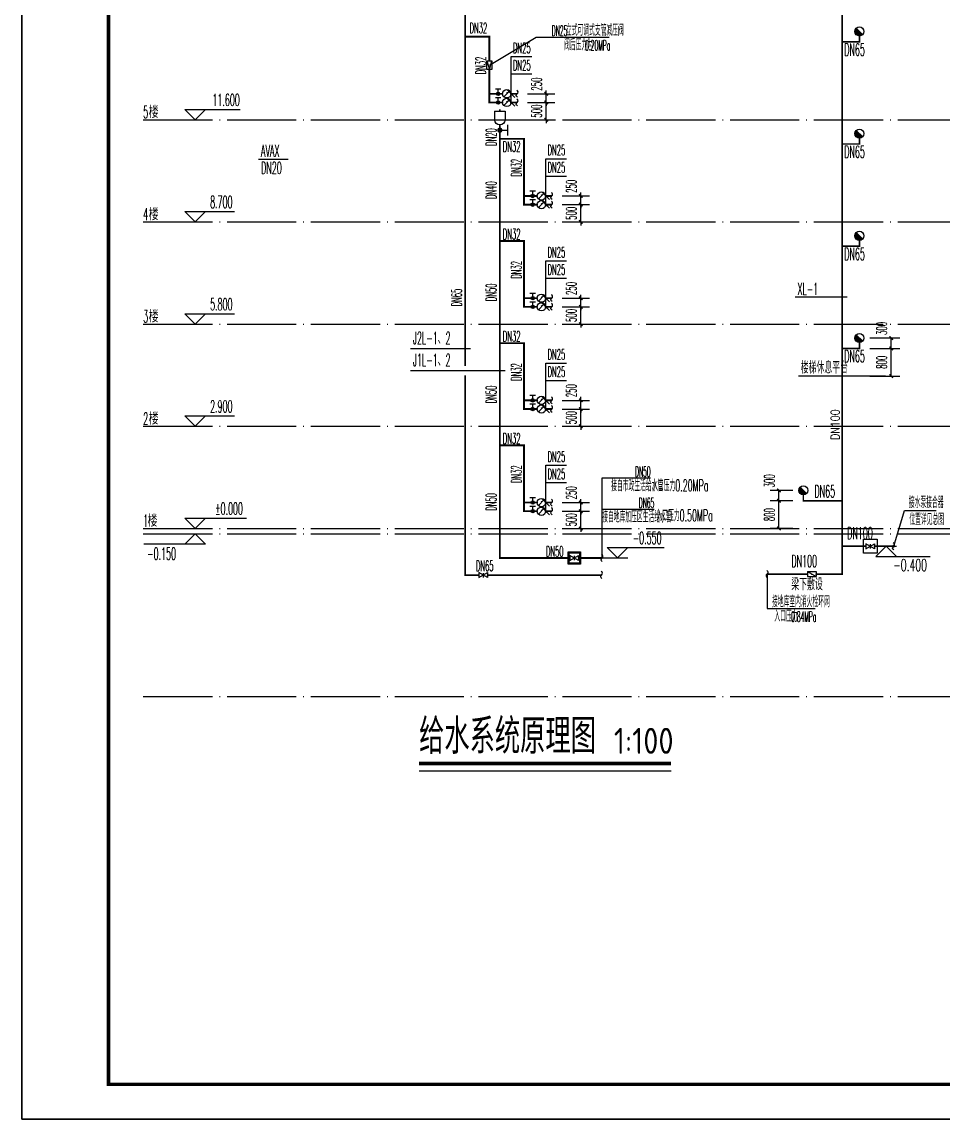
# Model space of a CAD drawing. Extents: x 27938 to 1507990, y 110129 to 923079.
# Drawn here: x 1189458 to 1216048, y 644286 to 675961 of the extents above; entities that cross this region are included whole.
import ezdxf

# ---------------------------------------------------------------- set-up
doc = ezdxf.new("R2010")
doc.units = 0
doc.header["$LTSCALE"] = 1000
doc.header["$MEASUREMENT"] = 0
doc.linetypes.add('DOTE', pattern=[2.42, 2, -0.2, 0.02, -0.2])
for name, color, linetype in [('$AUDIT_BAD_LAYER2', 7, 'Continuous'), ('-JS', 4, 'Continuous'), ('DIM_SYMB', 3, 'Continuous'), ('DIM_不分区消火栓', 1, 'Continuous'), ('DIM_不分区给水', 3, 'Continuous'), ('DIM_消防', 3, 'Continuous'), ('DIM_给水', 3, 'Continuous'), ('EQUIP_不分区消火栓', 7, 'Continuous'), ('EQUIP_消火栓', 7, 'Continuous'), ('EQUIP_消防', 7, 'Continuous'), ('EQUIP_给水', 7, 'Continuous'), ('PIPE-不分区消火栓', 1, 'TG_X'), ('PIPE-给水', 3, 'J1'), ('PIPE-给水中', 72, 'J2'), ('TEXT_不分区消火栓', 7, 'Continuous'), ('TEXT_给水', 7, 'Continuous'), ('TWT', 7, 'Continuous'), ('TWT_DIM', 3, 'Continuous'), ('TWT_ELEV', 3, 'Continuous'), ('TWT_LEAD', 3, 'Continuous'), ('TWT_TEXT', 7, 'Continuous'), ('TWT_TITLE', 7, 'Continuous'), ('VALVE_不分区消火栓', 7, 'Continuous'), ('VALVE_给水', 7, 'Continuous'), ('图框', 140, 'Continuous')]:
    doc.layers.add(name, color=color, linetype=linetype)
doc.styles.add('_TCH_DIM_T3', font='SIMPLEX.shx', dxfattribs={"width": 0.494118, "bigfont": 'GBCBIG.shx'})
doc.styles.add('_TWT_DIM_ELE', font='SIMPLEX.shx', dxfattribs={"width": 0.7, "oblique": 9, "height": 3, "bigfont": 'aadri.shx'})
doc.styles.add('_TWT_PIPEDN', font='SIMPLEX', dxfattribs={"width": 0.8, "height": 3.5, "bigfont": 'HZTXT'})
doc.styles.add('_TWT_SERIAL', font='SIMPLEX', dxfattribs={"width": 0.8, "height": 3.5, "bigfont": 'HZTXT'})
doc.styles.get("Standard").update_dxf_attribs({"font": 'gbenor.shx', "bigfont": 'gbcbig.shx'})
doc.styles.add('TG_LINETYPE', font='SIMPLEX', dxfattribs={"width": 0.8, "height": 3, "bigfont": 'HZTXT'})
doc.linetypes.add('J1', pattern='A,3,-0.2,["J1",Standard,S=0.25,R=0,X=-0.1,Y=-0.115],-0.35', length=3.55)
doc.linetypes.add('J2', pattern='A,3,-0.2,["J2",Standard,S=0.25,R=0,X=-0.1,Y=-0.115],-0.35', length=3.55)
doc.linetypes.add('TG_X', pattern='A,2,-0.229,["X",TG_LINETYPE,S=0.1,R=0,X=-0.229,Y=-0.15],0', length=2.229)
doc.dimstyles.new('_TWT_ARCH&&100', dxfattribs={"dimtxt": 297.5, "dimasz": 100, "dimexe": 250, "dimexo": 300, "dimgap": 126.25, "dimtad": 1, "dimdec": 0, "dimzin": 0, "dimdsep": 46, "dimtxsty": '_TCH_DIM_T3', "dimblk": 'ARCHTICK', "dimcen": 0.09, "dimclrt": 7, "dimazin": 2, "dimtfac": 1, "dimtdec": 0, "dimtix": 1, "dimtmove": 2, "dimatfit": 3, "dimfxl": 1, "dimtolj": 1, "dimtzin": 0, "dimarcsym": 0})

# ---------------------------------------------------------------- blocks, each defined once
blk = doc.blocks.new('jzf1')
at = {"layer": '$AUDIT_BAD_LAYER2'}
for p, q in [((-1.51, 2.26), (1.49, 2.26)), ((-0.01, 0.76), (-0.01, 2.26))]:
    blk.add_line(p, q, dxfattribs=at)
at = {"layer": '$AUDIT_BAD_LAYER2', "const_width": 0.75}
blk.add_lwpolyline([(-0.38, 0, 1), (0.38, 0, 1)], format="xyb", close=True, dxfattribs=at)
blk = doc.blocks.new('zdpqf')
at = {"layer": '$AUDIT_BAD_LAYER2'}
for p, q in [((-1.5, 6.11), (-1.5, 3.61)), ((1.5, 6.11), (-1.5, 6.11)), ((1.5, 6.11), (1.5, 3.61))]:
    blk.add_line(p, q, dxfattribs=at)
at = {"layer": '$AUDIT_BAD_LAYER2', "const_width": 0.4}
for points in [[(0, 6.11), (0, 6.61)], [(0, -0.89), (0, 2.11)]]:
    blk.add_lwpolyline(points, dxfattribs=at)
at = {"layer": '$AUDIT_BAD_LAYER2'}
blk.add_arc((0, 3.61), 1.5, 180, 0, dxfattribs=at)
at = {"layer": '$AUDIT_BAD_LAYER2', "extrusion": (0, 0, -1), "zscale": -1, "rotation": 270}
blk.add_blockref('jzf1', (0, 0.61), dxfattribs=at)
blk = doc.blocks.new('$VALVE$00000497')
for p, q in [((78, 138), (-78, 138)), ((0, 50), (0, 138))]:
    blk.add_line(p, q)
at = {"const_width": 49.6}
blk.add_lwpolyline([(25, 0, 1), (-25, 0, 1)], format="xyb", close=True, dxfattribs=at)
blk.add_circle((0, 0), 50)
blk = doc.blocks.new('$VALVE$00000742')
blk.add_line((-93, -93), (93, 93))
blk.add_lwpolyline([(93, 93, 0, 50, 0), (-13, 22, 50, 50, 0)], format="xyseb")
blk.add_circle((0, 0), 150)
for p in [(-150, 0), (150, 0)]:
    blk.add_point(p)
blk = doc.blocks.new('$VALVE$00000296')
for points in [[(-125, 72), (-125, -72), (125, 72), (125, -72), (-125, 72)], [(0, 60), (0, -64)]]:
    blk.add_lwpolyline(points)
for p in [(-125, 0), (125, 0)]:
    blk.add_point(p)
blk = doc.blocks.new('$TwtSys$00000132')
at = {"elevation": 0}
blk.add_lwpolyline([(7, -101, -0.575183), (0, 0, 0.604745), (-11, 101, 16.924828)], format="xyb", dxfattribs=at)
blk = doc.blocks.new('$VALVE$00000301')
for points in [[(-125, 72), (125, 0), (-125, -72)], [(-125, 72), (-125, -72), (125, -72), (125, 72), (-125, 72)]]:
    blk.add_lwpolyline(points)
for p in [(-125, 0), (125, 0)]:
    blk.add_point(p)
blk = doc.blocks.new('$TwtSys$00000386')
blk.add_line((-93, 93, 0), (93, -93, 0))
blk.add_circle((0, 0, 0), 131)
at = {"color": 0}
for points in [[(34, -127, 0), (-127, 34, 0), (93, -93, 0), (-93, 93, 0)], [(-34, -127, 0), (-127, -34, 0), (34, -127, 0), (-127, 34, 0)], [(-93, -93, 0), (-93, -93, 0), (-34, -127, 0), (-127, -34, 0)]]:
    blk.add_solid(points, dxfattribs=at)
at = {"flags": 9}
blk.add_attdef('A', (0, 0, 0), '', height=0.00524, dxfattribs=at)
blk = doc.blocks.new('_ArchTick')
at = {"color": 0, "linetype": 'ByBlock', "const_width": 0.4}
blk.add_lwpolyline([(-0.5, -0.5), (0.5, 0.5)], dxfattribs=at)
blk = doc.blocks.new('*D398')
at = {"layer": 'Defpoints', "color": 0}
for p in [(1211311, 662436), (1212013, 662436), (1212013, 662136)]:
    blk.add_point(p, dxfattribs=at)
at = {"layer": 'TWT_DIM', "color": 0, "lineweight": -2}
for p, q in [((1211713, 662436), (1211061, 662436)), ((1211311, 662136), (1211311, 662436)), ((1211713, 662136), (1211061, 662136))]:
    blk.add_line(p, q, dxfattribs=at)
at = {"layer": 'TWT_DIM', "color": 0, "lineweight": -2, "xscale": 100, "yscale": 100, "zscale": 100}
for p, rotation in [((1211311, 662436), 90), ((1211311, 662136), 270)]:
    blk.add_blockref('_ArchTick', p, dxfattribs=dict(at, rotation=rotation))
at = {"layer": 'TWT_DIM', "color": 7, "insert": (1211036, 662711), "char_height": 297.5, "attachment_point": 5, "rotation": 90, "style": '_TCH_DIM_T3'}
blk.add_mtext('\\A1;300', dxfattribs=at)
blk = doc.blocks.new('*D399')
at = {"layer": 'Defpoints', "color": 0}
for p in [(1211311, 662136), (1212013, 662136), (1212013, 661336)]:
    blk.add_point(p, dxfattribs=at)
at = {"layer": 'TWT_DIM', "color": 0, "lineweight": -2}
for p, q in [((1211713, 662136), (1211061, 662136)), ((1211311, 661336), (1211311, 662136)), ((1211713, 661336), (1211061, 661336))]:
    blk.add_line(p, q, dxfattribs=at)
at = {"layer": 'TWT_DIM', "color": 0, "lineweight": -2, "xscale": 100, "yscale": 100, "zscale": 100}
for p, rotation in [((1211311, 662136), 90), ((1211311, 661336), 270)]:
    blk.add_blockref('_ArchTick', p, dxfattribs=dict(at, rotation=rotation))
at = {"layer": 'TWT_DIM', "color": 7, "insert": (1211036, 661736), "char_height": 297.5, "attachment_point": 5, "rotation": 90, "style": '_TCH_DIM_T3'}
blk.add_mtext('\\A1;800', dxfattribs=at)
blk = doc.blocks.new('*D418')
at = {"layer": 'Defpoints', "color": 0}
for p in [(1213635, 666836), (1214552, 666836), (1213635, 666536)]:
    blk.add_point(p, dxfattribs=at)
at = {"layer": 'TWT_DIM', "color": 0, "lineweight": -2}
for p, q in [((1213935, 666836), (1214802, 666836)), ((1214552, 666536), (1214552, 666836)), ((1213935, 666536), (1214802, 666536))]:
    blk.add_line(p, q, dxfattribs=at)
at = {"layer": 'TWT_DIM', "color": 0, "lineweight": -2, "xscale": 100, "yscale": 100, "zscale": 100}
for p, rotation in [((1214552, 666836), 90), ((1214552, 666536), 270)]:
    blk.add_blockref('_ArchTick', p, dxfattribs=dict(at, rotation=rotation))
at = {"layer": 'TWT_DIM', "color": 7, "insert": (1214277, 667111), "char_height": 297.5, "attachment_point": 5, "rotation": 90, "style": '_TCH_DIM_T3'}
blk.add_mtext('\\A1;300', dxfattribs=at)
blk = doc.blocks.new('*D419')
at = {"layer": 'Defpoints', "color": 0}
for p in [(1213635, 666536), (1214552, 666536), (1213635, 665736)]:
    blk.add_point(p, dxfattribs=at)
at = {"layer": 'TWT_DIM', "color": 0, "lineweight": -2}
for p, q in [((1213935, 666536), (1214802, 666536)), ((1214552, 665736), (1214552, 666536)), ((1213935, 665736), (1214802, 665736))]:
    blk.add_line(p, q, dxfattribs=at)
at = {"layer": 'TWT_DIM', "color": 0, "lineweight": -2, "xscale": 100, "yscale": 100, "zscale": 100}
for p, rotation in [((1214552, 666536), 90), ((1214552, 665736), 270)]:
    blk.add_blockref('_ArchTick', p, dxfattribs=dict(at, rotation=rotation))
at = {"layer": 'TWT_DIM', "color": 7, "insert": (1214277, 666136), "char_height": 297.5, "attachment_point": 5, "rotation": 90, "style": '_TCH_DIM_T3'}
blk.add_mtext('\\A1;800', dxfattribs=at)
blk = doc.blocks.new('*D424')
at = {"layer": 'Defpoints', "color": 0}
for p in [(1203754, 673886), (1204591, 673886), (1203754, 673636)]:
    blk.add_point(p, dxfattribs=at)
at = {"layer": 'TWT_DIM', "color": 0, "lineweight": -2}
for p, q in [((1204054, 673886), (1204841, 673886)), ((1204591, 673886), (1204591, 673986)), ((1204591, 673636), (1204591, 673886)), ((1204054, 673636), (1204841, 673636)), ((1204591, 673636), (1204591, 673536))]:
    blk.add_line(p, q, dxfattribs=at)
at = {"layer": 'TWT_DIM', "color": 0, "lineweight": -2, "xscale": 100, "yscale": 100, "zscale": 100}
for p, rotation in [((1204591, 673886), 270), ((1204591, 673636), 90)]:
    blk.add_blockref('_ArchTick', p, dxfattribs=dict(at, rotation=rotation))
at = {"layer": 'TWT_DIM', "color": 7, "insert": (1204316, 674166), "char_height": 297.5, "attachment_point": 5, "rotation": 90, "style": '_TCH_DIM_T3'}
blk.add_mtext('\\A1;250', dxfattribs=at)
blk = doc.blocks.new('*D425')
at = {"layer": 'Defpoints', "color": 0}
for p in [(1203754, 673636), (1204591, 673636), (1203754, 673136)]:
    blk.add_point(p, dxfattribs=at)
at = {"layer": 'TWT_DIM', "color": 0, "lineweight": -2}
for p, q in [((1204591, 673636), (1204591, 673736)), ((1204054, 673636), (1204841, 673636)), ((1204591, 673136), (1204591, 673636)), ((1204054, 673136), (1204841, 673136)), ((1204591, 673136), (1204591, 673036))]:
    blk.add_line(p, q, dxfattribs=at)
at = {"layer": 'TWT_DIM', "color": 0, "lineweight": -2, "xscale": 100, "yscale": 100, "zscale": 100}
for p, rotation in [((1204591, 673636), 270), ((1204591, 673136), 90)]:
    blk.add_blockref('_ArchTick', p, dxfattribs=dict(at, rotation=rotation))
at = {"layer": 'TWT_DIM', "color": 7, "insert": (1204316, 673386), "char_height": 297.5, "attachment_point": 5, "rotation": 90, "style": '_TCH_DIM_T3'}
blk.add_mtext('\\A1;500', dxfattribs=at)
blk = doc.blocks.new('*D426')
at = {"layer": 'Defpoints', "color": 0}
for p in [(1204754, 670936), (1205591, 670936), (1204754, 670686)]:
    blk.add_point(p, dxfattribs=at)
at = {"layer": 'TWT_DIM', "color": 0, "lineweight": -2}
for p, q in [((1205054, 670936), (1205841, 670936)), ((1205591, 670936), (1205591, 671036)), ((1205591, 670686), (1205591, 670936)), ((1205054, 670686), (1205841, 670686)), ((1205591, 670686), (1205591, 670586))]:
    blk.add_line(p, q, dxfattribs=at)
at = {"layer": 'TWT_DIM', "color": 0, "lineweight": -2, "xscale": 100, "yscale": 100, "zscale": 100}
for p, rotation in [((1205591, 670936), 270), ((1205591, 670686), 90)]:
    blk.add_blockref('_ArchTick', p, dxfattribs=dict(at, rotation=rotation))
at = {"layer": 'TWT_DIM', "color": 7, "insert": (1205316, 671216), "char_height": 297.5, "attachment_point": 5, "rotation": 90, "style": '_TCH_DIM_T3'}
blk.add_mtext('\\A1;250', dxfattribs=at)
blk = doc.blocks.new('*D427')
at = {"layer": 'Defpoints', "color": 0}
for p in [(1204754, 670686), (1205591, 670686), (1204754, 670186)]:
    blk.add_point(p, dxfattribs=at)
at = {"layer": 'TWT_DIM', "color": 0, "lineweight": -2}
for p, q in [((1205054, 670686), (1205841, 670686)), ((1205591, 670686), (1205591, 670786)), ((1205591, 670186), (1205591, 670686)), ((1205054, 670186), (1205841, 670186)), ((1205591, 670186), (1205591, 670086))]:
    blk.add_line(p, q, dxfattribs=at)
at = {"layer": 'TWT_DIM', "color": 0, "lineweight": -2, "xscale": 100, "yscale": 100, "zscale": 100}
for p, rotation in [((1205591, 670686), 270), ((1205591, 670186), 90)]:
    blk.add_blockref('_ArchTick', p, dxfattribs=dict(at, rotation=rotation))
at = {"layer": 'TWT_DIM', "color": 7, "insert": (1205316, 670436), "char_height": 297.5, "attachment_point": 5, "rotation": 90, "style": '_TCH_DIM_T3'}
blk.add_mtext('\\A1;500', dxfattribs=at)
blk = doc.blocks.new('*D428')
at = {"layer": 'Defpoints', "color": 0}
for p in [(1204754, 667986), (1204754, 667736), (1205591, 667986)]:
    blk.add_point(p, dxfattribs=at)
at = {"layer": 'TWT_DIM', "color": 0, "lineweight": -2}
for p, q in [((1205591, 667986), (1205591, 668086)), ((1205054, 667986), (1205841, 667986)), ((1205054, 667736), (1205841, 667736)), ((1205591, 667736), (1205591, 667986)), ((1205591, 667736), (1205591, 667636))]:
    blk.add_line(p, q, dxfattribs=at)
at = {"layer": 'TWT_DIM', "color": 0, "lineweight": -2, "xscale": 100, "yscale": 100, "zscale": 100}
for p, rotation in [((1205591, 667986), 270), ((1205591, 667736), 90)]:
    blk.add_blockref('_ArchTick', p, dxfattribs=dict(at, rotation=rotation))
at = {"layer": 'TWT_DIM', "color": 7, "insert": (1205316, 668266), "char_height": 297.5, "attachment_point": 5, "rotation": 90, "style": '_TCH_DIM_T3'}
blk.add_mtext('\\A1;250', dxfattribs=at)
blk = doc.blocks.new('*D429')
at = {"layer": 'Defpoints', "color": 0}
for p in [(1204754, 667736), (1205591, 667736), (1204754, 667236)]:
    blk.add_point(p, dxfattribs=at)
at = {"layer": 'TWT_DIM', "color": 0, "lineweight": -2}
for p, q in [((1205054, 667736), (1205841, 667736)), ((1205591, 667736), (1205591, 667836)), ((1205591, 667236), (1205591, 667736)), ((1205054, 667236), (1205841, 667236)), ((1205591, 667236), (1205591, 667136))]:
    blk.add_line(p, q, dxfattribs=at)
at = {"layer": 'TWT_DIM', "color": 0, "lineweight": -2, "xscale": 100, "yscale": 100, "zscale": 100}
for p, rotation in [((1205591, 667736), 270), ((1205591, 667236), 90)]:
    blk.add_blockref('_ArchTick', p, dxfattribs=dict(at, rotation=rotation))
at = {"layer": 'TWT_DIM', "color": 7, "insert": (1205316, 667486), "char_height": 297.5, "attachment_point": 5, "rotation": 90, "style": '_TCH_DIM_T3'}
blk.add_mtext('\\A1;500', dxfattribs=at)
blk = doc.blocks.new('*D430')
at = {"layer": 'Defpoints', "color": 0}
for p in [(1204754, 665036), (1205591, 665036), (1204754, 664786)]:
    blk.add_point(p, dxfattribs=at)
at = {"layer": 'TWT_DIM', "color": 0, "lineweight": -2}
for p, q in [((1205054, 665036), (1205841, 665036)), ((1205591, 665036), (1205591, 665136)), ((1205591, 664786), (1205591, 665036)), ((1205054, 664786), (1205841, 664786)), ((1205591, 664786), (1205591, 664686))]:
    blk.add_line(p, q, dxfattribs=at)
at = {"layer": 'TWT_DIM', "color": 0, "lineweight": -2, "xscale": 100, "yscale": 100, "zscale": 100}
for p, rotation in [((1205591, 665036), 270), ((1205591, 664786), 90)]:
    blk.add_blockref('_ArchTick', p, dxfattribs=dict(at, rotation=rotation))
at = {"layer": 'TWT_DIM', "color": 7, "insert": (1205316, 665316), "char_height": 297.5, "attachment_point": 5, "rotation": 90, "style": '_TCH_DIM_T3'}
blk.add_mtext('\\A1;250', dxfattribs=at)
blk = doc.blocks.new('*D431')
at = {"layer": 'Defpoints', "color": 0}
for p in [(1204754, 664786), (1205591, 664786), (1204754, 664286)]:
    blk.add_point(p, dxfattribs=at)
at = {"layer": 'TWT_DIM', "color": 0, "lineweight": -2}
for p, q in [((1205591, 664786), (1205591, 664886)), ((1205054, 664786), (1205841, 664786)), ((1205591, 664286), (1205591, 664786)), ((1205054, 664286), (1205841, 664286)), ((1205591, 664286), (1205591, 664186))]:
    blk.add_line(p, q, dxfattribs=at)
at = {"layer": 'TWT_DIM', "color": 0, "lineweight": -2, "xscale": 100, "yscale": 100, "zscale": 100}
for p, rotation in [((1205591, 664786), 270), ((1205591, 664286), 90)]:
    blk.add_blockref('_ArchTick', p, dxfattribs=dict(at, rotation=rotation))
at = {"layer": 'TWT_DIM', "color": 7, "insert": (1205316, 664536), "char_height": 297.5, "attachment_point": 5, "rotation": 90, "style": '_TCH_DIM_T3'}
blk.add_mtext('\\A1;500', dxfattribs=at)
blk = doc.blocks.new('*D432')
at = {"layer": 'Defpoints', "color": 0}
for p in [(1204754, 662086), (1205591, 662086), (1204754, 661836)]:
    blk.add_point(p, dxfattribs=at)
at = {"layer": 'TWT_DIM', "color": 0, "lineweight": -2}
for p, q in [((1205054, 662086), (1205841, 662086)), ((1205591, 662086), (1205591, 662186)), ((1205591, 661836), (1205591, 662086)), ((1205054, 661836), (1205841, 661836)), ((1205591, 661836), (1205591, 661736))]:
    blk.add_line(p, q, dxfattribs=at)
at = {"layer": 'TWT_DIM', "color": 0, "lineweight": -2, "xscale": 100, "yscale": 100, "zscale": 100}
for p, rotation in [((1205591, 662086), 270), ((1205591, 661836), 90)]:
    blk.add_blockref('_ArchTick', p, dxfattribs=dict(at, rotation=rotation))
at = {"layer": 'TWT_DIM', "color": 7, "insert": (1205316, 662366), "char_height": 297.5, "attachment_point": 5, "rotation": 90, "style": '_TCH_DIM_T3'}
blk.add_mtext('\\A1;250', dxfattribs=at)
blk = doc.blocks.new('*D433')
at = {"layer": 'Defpoints', "color": 0}
for p in [(1204754, 661836), (1205591, 661836), (1204754, 661336)]:
    blk.add_point(p, dxfattribs=at)
at = {"layer": 'TWT_DIM', "color": 0, "lineweight": -2}
for p, q in [((1205054, 661836), (1205841, 661836)), ((1205591, 661836), (1205591, 661936)), ((1205591, 661336), (1205591, 661836)), ((1205054, 661336), (1205841, 661336)), ((1205591, 661336), (1205591, 661236))]:
    blk.add_line(p, q, dxfattribs=at)
at = {"layer": 'TWT_DIM', "color": 0, "lineweight": -2, "xscale": 100, "yscale": 100, "zscale": 100}
for p, rotation in [((1205591, 661836), 270), ((1205591, 661336), 90)]:
    blk.add_blockref('_ArchTick', p, dxfattribs=dict(at, rotation=rotation))
at = {"layer": 'TWT_DIM', "color": 7, "insert": (1205316, 661586), "char_height": 297.5, "attachment_point": 5, "rotation": 90, "style": '_TCH_DIM_T3'}
blk.add_mtext('\\A1;500', dxfattribs=at)
blk = doc.blocks.new('$VALVE$00000316')
for p, q in [((-125, 72), (125, -72)), ((-125, 72), (-125, -72)), ((-125, 72), (125, 72)), ((125, 72), (125, -72)), ((-125, -72), (125, -72))]:
    blk.add_line(p, q)
at = {"const_width": 21.1}
blk.add_lwpolyline([(-11, 0, 1), (11, 0, 1)], format="xyb", close=True, dxfattribs=at)
for p in [(-125, 0), (125, 0)]:
    blk.add_point(p)
at = {"color": 7, "flags": 9}
for tag in ['XSIZE', 'YSIZE']:
    blk.add_attdef(tag, (0, 0), '', height=0.5, dxfattribs=at)

msp = doc.modelspace()

# ---------------------------------------------------------------- hatches: boundary and pattern name
at = {"layer": 'PIPE-不分区消火栓'}
for points in [[(1213634.8, 675385.9), (1213634.8, 675363.4), (1213657.3, 675363.4)], [(1213634.8, 675385.9), (1213657.3, 675385.9), (1213657.3, 675363.4)], [(1213634.8, 675385.9), (1213657.3, 675385.9), (1213657.3, 675363.4)], [(1213634.8, 675385.9), (1213634.8, 675363.4), (1213657.3, 675363.4)], [(1213634.8, 672435.9), (1213634.8, 672413.4), (1213657.3, 672413.4)], [(1213634.8, 672435.9), (1213657.3, 672435.9), (1213657.3, 672413.4)], [(1213634.8, 672435.9), (1213657.3, 672435.9), (1213657.3, 672413.4)], [(1213634.8, 672435.9), (1213634.8, 672413.4), (1213657.3, 672413.4)], [(1213634.8, 669485.9), (1213634.8, 669463.4), (1213657.3, 669463.4)], [(1213634.8, 669485.9), (1213657.3, 669485.9), (1213657.3, 669463.4)], [(1213634.8, 669485.9), (1213657.3, 669485.9), (1213657.3, 669463.4)], [(1213634.8, 669485.9), (1213634.8, 669463.4), (1213657.3, 669463.4)], [(1213634.8, 666535.9), (1213634.8, 666513.4), (1213657.3, 666513.4)], [(1213634.8, 666535.9), (1213657.3, 666535.9), (1213657.3, 666513.4)], [(1213634.8, 666535.9), (1213657.3, 666535.9), (1213657.3, 666513.4)], [(1213634.8, 666535.9), (1213634.8, 666513.4), (1213657.3, 666513.4)], [(1213134.8, 663785.9), (1213134.8, 663763.4), (1213157.3, 663763.4)], [(1213134.8, 663785.9), (1213157.3, 663785.9), (1213157.3, 663763.4)], [(1212013.4, 662135.8), (1212013.4, 662113.3), (1211990.9, 662113.3)], [(1212013.4, 662135.8), (1211990.9, 662135.8), (1211990.9, 662113.3)], [(1213134.8, 660018.8), (1213157.3, 660018.8), (1213157.3, 659996.3)], [(1213134.8, 660018.8), (1213134.8, 659996.3), (1213157.3, 659996.3)]]:
    msp.add_hatch(color=256, dxfattribs=at).paths.add_polyline_path(points)
at = {"layer": 'PIPE-给水'}
for points in [[(1203953.4, 672585.9), (1203980.9, 672585.9), (1203980.9, 672613.4)], [(1203953.4, 672585.9), (1203953.4, 672613.4), (1203980.9, 672613.4)], [(1203953.4, 672585.9), (1203953.4, 672613.4), (1203980.9, 672613.4)], [(1203953.4, 672585.9), (1203980.9, 672585.9), (1203980.9, 672613.4)], [(1203953.4, 670685.9), (1203953.4, 670658.4), (1203925.9, 670658.4)], [(1203953.4, 670685.9), (1203925.9, 670685.9), (1203925.9, 670658.4)], [(1203953.4, 670685.9), (1203925.9, 670685.9), (1203925.9, 670658.4)], [(1203953.4, 670685.9), (1203953.4, 670658.4), (1203925.9, 670658.4)], [(1203953.4, 669635.9), (1203980.9, 669635.9), (1203980.9, 669663.4)], [(1203953.4, 669635.9), (1203953.4, 669663.4), (1203980.9, 669663.4)], [(1203953.4, 669635.9), (1203953.4, 669663.4), (1203980.9, 669663.4)], [(1203953.4, 669635.9), (1203980.9, 669635.9), (1203980.9, 669663.4)], [(1203953.4, 667735.9), (1203953.4, 667708.4), (1203925.9, 667708.4)], [(1203953.4, 667735.9), (1203925.9, 667735.9), (1203925.9, 667708.4)], [(1203953.4, 667735.9), (1203925.9, 667735.9), (1203925.9, 667708.4)], [(1203953.4, 667735.9), (1203953.4, 667708.4), (1203925.9, 667708.4)], [(1203953.4, 666685.9), (1203980.9, 666685.9), (1203980.9, 666713.4)], [(1203953.4, 666685.9), (1203953.4, 666713.4), (1203980.9, 666713.4)], [(1203953.4, 666685.9), (1203953.4, 666713.4), (1203980.9, 666713.4)], [(1203953.4, 666685.9), (1203980.9, 666685.9), (1203980.9, 666713.4)], [(1203953.4, 664785.9), (1203953.4, 664758.4), (1203925.9, 664758.4)], [(1203953.4, 664785.9), (1203925.9, 664785.9), (1203925.9, 664758.4)], [(1203953.4, 664785.9), (1203925.9, 664785.9), (1203925.9, 664758.4)], [(1203953.4, 664785.9), (1203953.4, 664758.4), (1203925.9, 664758.4)], [(1203953.4, 663735.9), (1203980.9, 663735.9), (1203980.9, 663763.4)], [(1203953.4, 663735.9), (1203953.4, 663763.4), (1203980.9, 663763.4)], [(1203953.4, 663735.9), (1203953.4, 663763.4), (1203980.9, 663763.4)], [(1203953.4, 663735.9), (1203980.9, 663735.9), (1203980.9, 663763.4)], [(1203953.4, 661835.9), (1203953.4, 661808.4), (1203925.9, 661808.4)], [(1203953.4, 661835.9), (1203925.9, 661835.9), (1203925.9, 661808.4)], [(1203953.4, 661835.9), (1203925.9, 661835.9), (1203925.9, 661808.4)], [(1203953.4, 661835.9), (1203953.4, 661808.4), (1203925.9, 661808.4)], [(1203253.4, 660485.9), (1203253.4, 660458.4), (1203225.9, 660458.4)], [(1203253.4, 660485.9), (1203225.9, 660485.9), (1203225.9, 660458.4)], [(1203253.4, 660485.9), (1203225.9, 660485.9), (1203225.9, 660458.4)], [(1203253.4, 660485.9), (1203253.4, 660458.4), (1203225.9, 660458.4)]]:
    msp.add_hatch(color=256, dxfattribs=at).paths.add_polyline_path(points)
at = {"layer": 'PIPE-给水中'}
for points in [[(1202953.4, 675535.9), (1202980.9, 675535.9), (1202980.9, 675563.4)], [(1202953.4, 675535.9), (1202953.4, 675563.4), (1202980.9, 675563.4)], [(1202953.4, 675535.9), (1202953.4, 675563.4), (1202980.9, 675563.4)], [(1202953.4, 675535.9), (1202980.9, 675535.9), (1202980.9, 675563.4)], [(1202953.4, 673635.9), (1202953.4, 673608.4), (1202925.9, 673608.4)], [(1202953.4, 673635.9), (1202925.9, 673635.9), (1202925.9, 673608.4)], [(1202953.4, 673635.9), (1202925.9, 673635.9), (1202925.9, 673608.4)], [(1202953.4, 673635.9), (1202953.4, 673608.4), (1202925.9, 673608.4)], [(1202253.4, 659989.8), (1202225.9, 659989.8), (1202225.9, 659962.3)], [(1202253.4, 659989.8), (1202253.4, 659962.3), (1202225.9, 659962.3)]]:
    msp.add_hatch(color=256, dxfattribs=at).paths.add_polyline_path(points)

# ---------------------------------------------------------------- linework, layer by layer
at = {"layer": '-JS'}
for points in [[(1205223.4, 660663.9), (1205583.4, 660663.9), (1205583.4, 660303.9), (1205223.4, 660303.9)], [(1205253.4, 660633.9), (1205553.4, 660633.9), (1205553.4, 660333.9), (1205253.4, 660333.9)]]:
    msp.add_lwpolyline(points, close=True, dxfattribs=at)
at = {"ltscale": 0.5}
msp.add_lwpolyline([(1214391.4, 665735.9), (1211878.2, 665735.9)], dxfattribs=at)
msp.add_lwpolyline([(1214150.9, 661023.7), (1214150.9, 660623.7), (1213750.9, 660623.7), (1213750.9, 661023.7)], close=True, dxfattribs=at)
at = {"layer": 'DIM_SYMB', "const_width": 105}
msp.add_lwpolyline([(1200923.2, 654553.4), (1208196.8, 654553.4)], dxfattribs=at)
at = {"layer": 'DIM_SYMB'}
msp.add_lwpolyline([(1200923.2, 654343.4), (1208196.8, 654343.4)], dxfattribs=at)
at = {"layer": 'DIM_不分区消火栓'}
for p, q in [((1214406.3, 660823.7), (1214106.3, 660523.7)), ((1214322.5, 660823.7), (1214706.3, 660823.7)), ((1214406.3, 660823.7), (1214706.3, 660523.7)), ((1214106.3, 660523.7), (1215677.8, 660523.7)), ((1210966.2, 660018.8), (1210966.2, 659027.1)), ((1210966.2, 659027.1), (1212361.1, 659027.1))]:
    msp.add_line(p, q, dxfattribs=at)
at = {"layer": 'DIM_不分区给水'}
for p, q in [((1214623.3, 660826.8), (1214937.6, 661855.7)), ((1214623.4, 660826.8), (1214937.6, 661855.7)), ((1214937.6, 661855.7), (1215845.9, 661855.7))]:
    msp.add_line(p, q, dxfattribs=at)
at = {"layer": 'DIM_不分区给水', "const_width": 40}
for points in [[(1214617.5, 660807.6, 1), (1214629.2, 660845.9, 1)], [(1214617.5, 660807.7, 1), (1214629.2, 660845.9, 1)]]:
    msp.add_lwpolyline(points, format="xyb", close=True, dxfattribs=at)
at = {"layer": 'DIM_消防'}
msp.add_line((1213284.8, 668010.9), (1211777.2, 668010.9), dxfattribs=at)
at = {"layer": 'DIM_给水'}
for p, q in [((1203581.2, 674461.1), (1203581.2, 674961.1)), ((1203581.2, 674961.1), (1204181.2, 674961.1)), ((1203581.2, 673585.9), (1203581.2, 674461.1)), ((1203581.2, 674461.1), (1204181.2, 674461.1)), ((1203475.1, 673991.9), (1203687.2, 673779.8)), ((1203475.1, 673741.9), (1203687.2, 673529.8)), ((1204581.2, 671511.1), (1204581.2, 672011.1)), ((1204581.2, 672011.1), (1205181.2, 672011.1)), ((1204581.2, 670635.9), (1204581.2, 671511.1)), ((1204581.2, 671511.1), (1205181.2, 671511.1)), ((1204475.1, 671041.9), (1204687.2, 670829.8)), ((1204475.1, 670791.9), (1204687.2, 670579.8)), ((1204581.2, 668561.1), (1204581.2, 669061.1)), ((1204581.2, 669061.1), (1205181.2, 669061.1)), ((1204581.2, 667685.9), (1204581.2, 668561.1)), ((1204581.2, 668561.1), (1205181.2, 668561.1)), ((1204475.1, 668091.9), (1204687.2, 667879.8)), ((1204475.1, 667841.9), (1204687.2, 667629.8)), ((1202403.4, 666519.2), (1200676.5, 666519.2)), ((1203403.4, 665885.9), (1200676.5, 665885.9)), ((1204581.2, 665611.1), (1204581.2, 666111.1)), ((1204581.2, 666111.1), (1205181.2, 666111.1)), ((1204581.2, 664735.9), (1204581.2, 665611.1)), ((1204581.2, 665611.1), (1205181.2, 665611.1)), ((1204475.1, 665141.9), (1204687.2, 664929.8)), ((1204475.1, 664891.9), (1204687.2, 664679.8)), ((1204581.2, 662661.1), (1204581.2, 663161.1)), ((1204581.2, 663161.1), (1205181.2, 663161.1)), ((1204581.2, 661785.9), (1204581.2, 662661.1)), ((1204581.2, 662661.1), (1205181.2, 662661.1)), ((1204475.1, 662191.9), (1204687.2, 661979.8)), ((1204475.1, 661941.9), (1204687.2, 661729.8))]:
    msp.add_line(p, q, dxfattribs=at)
at = {"layer": 'PIPE-不分区消火栓', "const_width": 45}
for points in [[(1213134.8, 675385.9), (1213134.8, 678335.9)], [(1213134.8, 672435.9), (1213134.8, 675385.9)], [(1213134.8, 675385.9), (1213634.8, 675385.9)], [(1213634.8, 675385.9), (1213634.8, 675554.9)], [(1213634.8, 672435.9), (1213634.8, 672604.9)], [(1213134.8, 669485.9), (1213134.8, 672435.9)], [(1213134.8, 672435.9), (1213634.8, 672435.9)], [(1213634.8, 669485.9), (1213634.8, 669654.9)], [(1213134.8, 666535.9), (1213134.8, 669485.9)], [(1213134.8, 669485.9), (1213634.8, 669485.9)], [(1213134.8, 666535.9), (1213634.8, 666535.9)], [(1213134.8, 662135.8), (1213134.8, 666535.9)], [(1213634.8, 666535.9), (1213634.8, 666704.9)], [(1212013.4, 662135.8), (1212013.4, 662304.8)], [(1213134.8, 662135.8), (1212013.4, 662135.8)], [(1213134.8, 660823.7), (1213134.8, 662135.8)], [(1213134.8, 660018.8), (1213134.8, 660823.7)], [(1210966.4, 660018.8), (1212132.1, 660018.8)], [(1212381.8, 660018.8), (1213134.8, 660018.8)]]:
    msp.add_lwpolyline(points, dxfattribs=at)
at = {"layer": 'PIPE-不分区消火栓', "ltscale": 0.5, "const_width": 45}
for points in [[(1213134.8, 660823.7), (1213822.6, 660823.7)], [(1214072.6, 660823.7), (1214619, 660823.7)]]:
    msp.add_lwpolyline(points, dxfattribs=at)
at = {"layer": 'PIPE-给水', "const_width": 55}
for points in [[(1203253.4, 672585.9), (1203253.4, 672685.9)], [(1203253.4, 672585.9), (1203953.4, 672585.9)], [(1203253.4, 669635.9), (1203253.4, 672585.9)], [(1203953.4, 670935.9), (1203953.4, 672585.9)], [(1203953.4, 670685.9), (1203953.4, 670935.9)], [(1203953.4, 670935.9), (1204333.4, 670935.9)], [(1204573.4, 670935.9), (1204753.4, 670935.9)], [(1203953.4, 670685.9), (1204333.4, 670685.9)], [(1204573.4, 670685.9), (1204753.4, 670685.9)], [(1203253.4, 666685.9), (1203253.4, 669635.9)], [(1203253.4, 669635.9), (1203953.4, 669635.9)], [(1203953.4, 667985.9), (1203953.4, 669635.9)], [(1203953.4, 667735.9), (1203953.4, 667985.9)], [(1203953.4, 667985.9), (1204333.4, 667985.9)], [(1203953.4, 667735.9), (1204333.4, 667735.9)], [(1204573.4, 667985.9), (1204753.4, 667985.9)], [(1204573.4, 667735.9), (1204753.4, 667735.9)], [(1203253.4, 663735.9), (1203253.4, 666685.9)], [(1203253.4, 666685.9), (1203953.4, 666685.9)], [(1203953.4, 665035.9), (1203953.4, 666685.9)], [(1203953.4, 664785.9), (1203953.4, 665035.9)], [(1203953.4, 665035.9), (1204333.4, 665035.9)], [(1204573.4, 665035.9), (1204753.4, 665035.9)], [(1203953.4, 664785.9), (1204333.4, 664785.9)], [(1204573.4, 664785.9), (1204753.4, 664785.9)], [(1203253.4, 660485.9), (1203253.4, 663735.9)], [(1203253.4, 663735.9), (1203953.4, 663735.9)], [(1203953.4, 662085.9), (1203953.4, 663735.9)], [(1203953.4, 661835.9), (1203953.4, 662085.9)], [(1203953.4, 662085.9), (1204333.4, 662085.9)], [(1204573.4, 662085.9), (1204753.4, 662085.9)], [(1203953.4, 661835.9), (1204333.4, 661835.9)], [(1204573.4, 661835.9), (1204753.4, 661835.9)], [(1203253.4, 660485.9), (1205278.4, 660485.9)], [(1205528.4, 660485.9), (1206203.4, 660485.9)]]:
    msp.add_lwpolyline(points, dxfattribs=at)
at = {"layer": 'PIPE-给水中', "const_width": 55}
for points in [[(1202253.4, 675535.9), (1202253.4, 678485.9)], [(1202253.4, 675535.9), (1202953.4, 675535.9)], [(1202253.4, 666026.6), (1202253.4, 675535.9)], [(1202953.4, 674835.7), (1202953.4, 675535.9)], [(1202953.4, 673885.9), (1202953.4, 674586)], [(1202953.4, 673635.9), (1202953.4, 673885.9)], [(1202953.4, 673885.9), (1203333.4, 673885.9)], [(1203573.4, 673885.9), (1203753.4, 673885.9)], [(1202953.4, 673635.9), (1203333.4, 673635.9)], [(1203573.4, 673635.9), (1203753.4, 673635.9)], [(1202253.4, 659989.8), (1202253.4, 665757.8)]]:
    msp.add_lwpolyline(points, dxfattribs=at)
at = {"layer": 'PIPE-给水中', "ltscale": 0.5, "const_width": 55}
for points in [[(1202253.4, 659989.8), (1202650.1, 659989.8)], [(1202900.1, 659989.8), (1206192, 659989.8)]]:
    msp.add_lwpolyline(points, dxfattribs=at)
at = {"layer": 'TWT', "color": 8, "linetype": 'DOTE'}
for p, q in [((1192957.9, 673135.9), (1304719.7, 673135.9)), ((1192957.9, 670185.9), (1304719.7, 670185.9)), ((1192957.9, 667235.9), (1304719.7, 667235.9)), ((1192957.9, 664285.9), (1304719.7, 664285.9)), ((1192957.9, 661335.9), (1304719.7, 661335.9)), ((1192957.9, 661185.9), (1304719.7, 661185.9)), ((1192957.9, 656485.9), (1304719.7, 656485.9))]:
    msp.add_line(p, q, dxfattribs=at)
at = {"layer": 'TWT_ELEV'}
for p, q in [((1194457.9, 673135.9), (1194157.9, 673435.9)), ((1194157.9, 673435.9), (1195753.3, 673435.9)), ((1194457.9, 673135.9), (1194757.9, 673435.9)), ((1194457.9, 670185.9), (1194157.9, 670485.9)), ((1194157.9, 670485.9), (1195591.4, 670485.9)), ((1194457.9, 670185.9), (1194757.9, 670485.9)), ((1194457.9, 667235.9), (1194157.9, 667535.9)), ((1194157.9, 667535.9), (1195591.4, 667535.9)), ((1194457.9, 667235.9), (1194757.9, 667535.9)), ((1194457.9, 664285.9), (1194157.9, 664585.9)), ((1194157.9, 664585.9), (1195591.4, 664585.9)), ((1194457.9, 664285.9), (1194757.9, 664585.9)), ((1194457.9, 661335.9), (1194157.9, 661635.9)), ((1194157.9, 661635.9), (1195942.2, 661635.9)), ((1194457.9, 661335.9), (1194757.9, 661635.9)), ((1194457.9, 661185.9), (1194157.9, 660885.9)), ((1194457.9, 661185.9), (1194757.9, 660885.9)), ((1194757.9, 660885.9), (1192973.7, 660885.9)), ((1206649, 660485.8), (1206349, 660785.8)), ((1206349, 660785.8), (1207998.3, 660785.8)), ((1206649, 660485.8), (1206949, 660785.8)), ((1206053.7, 660485.8), (1206949, 660485.8))]:
    msp.add_line(p, q, dxfattribs=at)
at = {"layer": 'TWT_LEAD'}
for p, q in [((1202953.4, 674710.9), (1204300.9, 675523.4)), ((1204300.9, 675523.4), (1206411.8, 675523.4)), ((1197143.7, 671993.2), (1196290.9, 671993.2)), ((1206203.4, 660485.6), (1206203.4, 662795)), ((1206203.4, 662795), (1207605.7, 662795)), ((1206203.4, 661893.4), (1207711.7, 661893.4))]:
    msp.add_line(p, q, dxfattribs=at)
at = {"layer": 'TWT_TITLE'}
msp.add_lwpolyline([(1189457.9, 644285.9), (1315557.9, 644285.9), (1315557.9, 703685.9), (1189457.9, 703685.9)], close=True, dxfattribs=at)
at = {"layer": 'TWT_TITLE', "const_width": 100}
msp.add_lwpolyline([(1191957.9, 645285.9), (1314557.9, 645285.9), (1314557.9, 702685.9), (1191957.9, 702685.9)], close=True, dxfattribs=at)
at = {"layer": '图框'}
msp.add_lwpolyline([(1189457.9, 703685.9), (1315557.9, 703685.9), (1315557.9, 644285.9), (1189457.9, 644285.9)], close=True, dxfattribs=at)
msp.add_lwpolyline([(1189457.9, 703685.9), (1315557.9, 703685.9), (1315557.9, 644285.9), (1189457.9, 644285.9)], close=True, dxfattribs=at)
at = {"layer": '图框', "const_width": 100}
msp.add_lwpolyline([(1314557.9, 645285.9), (1314557.9, 702685.9), (1191957.9, 702685.9), (1191957.9, 645285.9)], close=True, dxfattribs=at)

# ---------------------------------------------------------------- block references
at = {"layer": '-JS', "xscale": -100, "yscale": 100, "zscale": 100}
msp.add_blockref('zdpqf', (1203253.4, 672774.9), dxfattribs=at)
at = {"layer": 'EQUIP_不分区消火栓'}
msp.add_blockref('$TwtSys$00000132', (1214619, 660823.7), dxfattribs=at)
at = {"layer": 'EQUIP_消火栓'}
for p in [(1213634.8, 675685.9), (1213634.8, 672735.9), (1213634.8, 669785.9), (1213634.8, 666835.9), (1212013.4, 662435.8)]:
    msp.add_blockref('$TwtSys$00000386', p, dxfattribs=at)
at = {"layer": 'EQUIP_消防', "rotation": 180}
msp.add_blockref('$TwtSys$00000132', (1210966.4, 660018.8), dxfattribs=at)
at = {"layer": 'EQUIP_给水'}
for p in [(1203753.4, 673885.9), (1203753.4, 673635.9), (1204753.4, 670935.9), (1204753.4, 670685.9), (1204753.4, 667985.9), (1204753.4, 667735.9), (1204753.4, 665035.9), (1204753.4, 664785.9), (1204753.4, 662085.9), (1204753.4, 661835.9), (1206203.4, 660485.9), (1206192, 659989.8)]:
    msp.add_blockref('$TwtSys$00000132', p, dxfattribs=at)
at = {"layer": 'VALVE_不分区消火栓'}
msp.add_blockref('$VALVE$00000316', (1212256.9, 660018.8), dxfattribs=at)
at = {"layer": 'VALVE_给水', "yscale": -1, "rotation": 270}
msp.add_blockref('$VALVE$00000301', (1202953.4, 674710.9), dxfattribs=at)
at = {"layer": 'VALVE_给水'}
for name, p in [('$VALVE$00000497', (1203202, 673885.9)), ('$VALVE$00000497', (1203202, 673635.9)), ('$VALVE$00000497', (1204202, 670935.9)), ('$VALVE$00000497', (1204202, 670685.9)), ('$VALVE$00000497', (1204202, 667985.9)), ('$VALVE$00000497', (1204202, 667735.9)), ('$VALVE$00000497', (1204202, 665035.9)), ('$VALVE$00000497', (1204202, 664785.9)), ('$VALVE$00000497', (1204202, 662085.9)), ('$VALVE$00000497', (1204202, 661835.9)), ('$VALVE$00000296', (1213947.6, 660823.7)), ('$VALVE$00000296', (1205403.4, 660485.9)), ('$VALVE$00000296', (1202775.1, 659989.8))]:
    msp.add_blockref(name, p, dxfattribs=at)
at = {"layer": 'VALVE_给水', "xscale": 0.8, "yscale": 0.8, "zscale": 0.8}
for p in [(1203453.4, 673885.9), (1203453.4, 673635.9), (1204453.4, 670935.9), (1204453.4, 670685.9), (1204453.4, 667985.9), (1204453.4, 667735.9), (1204453.4, 665035.9), (1204453.4, 664785.9), (1204453.4, 662085.9), (1204453.4, 661835.9)]:
    msp.add_blockref('$VALVE$00000742', p, dxfattribs=at)

# ---------------------------------------------------------------- texts
at = {"layer": 'DIM_SYMB', "color": 7}
for s, height, p in [('给水系统原理图', 1012.77, (1200923.2, 654830.4)), ('1:100', 750, (1206546.3, 654830.4))]:
    msp.add_text(s, height=height, dxfattribs=at).set_placement(p)
at = {"layer": 'DIM_不分区消火栓', "color": 7}
for s, height, style, width, p in [('-0.400', 350, '_TWT_DIM_ELE', 0.56, (1214609.3, 660103.7)), ('接地库室内消火栓环网', 337.59, '_TCH_DIM_T3', 0.494118, (1211110, 659062.1)), ('入口压力', 337.59, '_TCH_DIM_T3', 0.494118, (1211177.9, 658642.1)), ('0.84MPa', 297.5, '_TCH_DIM_T3', 0.348789, (1211663.6, 658642.1))]:
    msp.add_text(s, height=height, dxfattribs=dict(at, style=style, width=width)).set_placement(p)
at = {"layer": 'DIM_不分区给水', "color": 7, "style": '_TCH_DIM_T3', "width": 0.494118}
for s, p in [('接水泵接合器', (1215062, 661925.7)), ('位置详见总图', (1215074.9, 661435.7))]:
    msp.add_text(s, height=337.59, dxfattribs=at).set_placement(p)
at = {"layer": 'DIM_消防', "color": 7, "style": '_TWT_SERIAL', "width": 0.48}
for s, p in [('DN65', (1213196.5, 674986.6)), ('DN65', (1213196.5, 672036.6)), ('DN65', (1213196.5, 669086.6)), ('XL-1', (1211847.2, 668080.9)), ('DN65', (1213196.5, 666136.6)), ('楼梯休息平台', (1211939.9, 665810.4)), ('DN65', (1212335, 662235.5)), ('DN100', (1213278.6, 661025.7)), ('DN100', (1211669.4, 660220.8)), ('梁下敷设', (1211669.4, 659553))]:
    msp.add_text(s, height=350, dxfattribs=at).set_placement(p)
at = {"layer": 'DIM_给水', "color": 7, "width": 0.48}
for s, height, style, p in [('DN25', 300, '_TWT_PIPEDN', (1203631.2, 675061.1)), ('DN25', 300, '_TWT_PIPEDN', (1203631.2, 674561.1)), ('DN25', 300, '_TWT_PIPEDN', (1204631.2, 672111.1)), ('DN25', 300, '_TWT_PIPEDN', (1204631.2, 671611.1)), ('DN25', 300, '_TWT_PIPEDN', (1204631.2, 669161.1)), ('DN25', 300, '_TWT_PIPEDN', (1204631.2, 668661.1)), ('J2L-1、2', 350, '_TWT_SERIAL', (1200746.5, 666659.2)), ('DN25', 300, '_TWT_PIPEDN', (1204631.2, 666211.1)), ('J1L-1、2', 350, '_TWT_SERIAL', (1200746.5, 666025.9)), ('DN25', 300, '_TWT_PIPEDN', (1204631.2, 665711.1)), ('DN25', 300, '_TWT_PIPEDN', (1204631.2, 663261.1)), ('DN25', 300, '_TWT_PIPEDN', (1204631.2, 662761.1))]:
    msp.add_text(s, height=height, dxfattribs=dict(at, style=style)).set_placement(p)
at = {"layer": 'TEXT_不分区消火栓', "style": '_TWT_PIPEDN', "width": 0.8}
msp.add_text('DN100', height=250, rotation=90, dxfattribs=at).set_placement((1213059.8, 663893))
at = {"layer": 'TEXT_给水', "style": '_TWT_PIPEDN', "width": 0.48}
for s, p in [('DN32', (1202378.2, 675635.9)), ('DN32', (1203338.5, 672212.9)), ('DN32', (1203338.5, 669683.9)), ('DN32', (1203338.5, 666733.9)), ('DN32', (1203338.5, 663783.9)), ('DN50', (1204582.4, 660525.2)), ('DN65', (1202560.9, 660107.6))]:
    msp.add_text(s, height=300, dxfattribs=at).set_placement(p)
for s, p in [('DN32', (1202853.4, 674446.9)), ('DN20', (1203153.4, 672381.7)), ('DN32', (1203880.5, 671496.9)), ('DN40', (1203153.4, 670846.9)), ('DN32', (1203880.5, 668546.9)), ('DN50', (1203153.4, 667896.9)), ('DN65', (1202153.4, 667746.9)), ('DN32', (1203880.5, 665596.9)), ('DN50', (1203153.4, 664946.9)), ('DN32', (1203880.5, 662646.9)), ('DN50', (1203153.4, 661846.9))]:
    msp.add_text(s, height=300, rotation=90, dxfattribs=at).set_placement(p)
at = {"layer": 'TWT_ELEV', "color": 7, "style": '_TWT_SERIAL', "width": 0.48}
for s, p in [('11.600', (1194955.3, 673536)), ('8.700', (1194889.4, 670586)), ('5.800', (1194889.4, 667636)), ('2.900', (1194889.4, 664686)), ('%%P0.000', (1195032.2, 661736)), ('-0.550', (1207088.3, 660885.9)), ('-0.150', (1193070.9, 660435.8))]:
    msp.add_text(s, height=350, dxfattribs=at).set_placement(p)
at = {"layer": 'TWT_LEAD', "color": 7}
for s, height, style, width, p in [('DN25', 297.5, '_TCH_DIM_T3', 0.348789, (1204752.4, 675558.4)), ('立式可调式支管减压阀', 337.59, '_TCH_DIM_T3', 0.494118, (1205162.5, 675558.4)), ('阀后压力为', 337.59, '_TCH_DIM_T3', 0.494118, (1205107.1, 675138.4)), ('0.20MPa', 297.5, '_TCH_DIM_T3', 0.348789, (1205714.3, 675138.4)), ('AVAX', 350, '_TWT_SERIAL', 0.48, (1196360.9, 672063.2)), ('DN20', 350, '_TWT_SERIAL', 0.48, (1196360.9, 671573.2)), ('DN50', 297.5, '_TCH_DIM_T3', 0.348789, (1207155.2, 662830)), ('接自市政生活给水管', 337.59, '_TCH_DIM_T3', 0.494118, (1206468.6, 662410)), ('入口压力0.20MPa', 337.589, '_TCH_DIM_T3', 0.494118, (1207651.8, 662410)), ('DN65', 297.5, '_TCH_DIM_T3', 0.348789, (1207261.2, 661928.4)), ('接自地库加压区生活给水管', 337.589, '_TCH_DIM_T3', 0.494118, (1206210.3, 661508.4)), ('入口压力0.50MPa', 337.589, '_TCH_DIM_T3', 0.494118, (1207776.8, 661545.9))]:
    msp.add_text(s, height=height, dxfattribs=dict(at, style=style, width=width)).set_placement(p)
at = {"layer": 'TWT_TEXT', "style": '_TWT_SERIAL'}
for s, width, p in [('5', 0.48, (1192957.9, 673185.9)), ('楼', 0.6, (1193117.9, 673185.9)), ('4', 0.48, (1192957.9, 670235.9)), ('楼', 0.6, (1193117.9, 670235.9)), ('3', 0.48, (1192957.9, 667285.9)), ('楼', 0.6, (1193117.9, 667285.9)), ('2', 0.48, (1192957.9, 664335.9)), ('楼', 0.6, (1193117.9, 664335.9)), ('1', 0.48, (1192957.9, 661385.9)), ('楼', 0.6, (1193085.9, 661385.9))]:
    msp.add_text(s, height=350, dxfattribs=dict(at, width=width)).set_placement(p)

# ---------------------------------------------------------------- dimensions: what is measured, and where the dimension line sits
at = {"layer": 'TWT_DIM'}
for base, p1, p2, picture, middle in [((1204590.9, 673885.8), (1203753.7, 673635.8), (1203753.7, 673885.8), '*D424', (1204315.9, 674166.1)), ((1205591.2, 670935.8), (1204753.9, 670685.8), (1204753.9, 670935.8), '*D426', (1205316.2, 671216)), ((1205591.2, 667985.8), (1204753.9, 667735.8), (1204753.9, 667985.8), '*D428', (1205316.2, 668266)), ((1214552.2, 666835.9), (1213634.8, 666535.9), (1213634.8, 666835.9), '*D418', (1214277.2, 667111.1)), ((1205591.2, 665035.8), (1204753.9, 664785.8), (1204753.9, 665035.8), '*D430', (1205316.2, 665316)), ((1211311.1, 662435.8), (1212013.4, 662135.8), (1212013.4, 662435.8), '*D398', (1211036.1, 662711)), ((1205590.9, 662085.8), (1204753.7, 661835.8), (1204753.7, 662085.8), '*D432', (1205315.9, 662366.1))]:
    dim = msp.add_linear_dim(base=base, p1=p1, p2=p2, angle=90, dimstyle='_TWT_ARCH&&100', dxfattribs=at)
    dim.commit()
    dim.dimension.update_dxf_attribs({"geometry": picture, "text_midpoint": middle, "dimtype": 129})
for p1, p2, distance, picture, middle in [((1203753.7, 673135.9), (1203753.7, 673635.8), -837.2, '*D425', (1204315.9, 673385.8)), ((1204753.9, 670185.8), (1204753.9, 670685.8), -837.2, '*D427', (1205316.2, 670435.8)), ((1204753.9, 667235.8), (1204753.9, 667735.8), -837.2, '*D429', (1205316.2, 667485.8)), ((1213634.8, 665735.9), (1213634.8, 666535.9), -917.4, '*D419', (1214277.2, 666135.9)), ((1204753.9, 664285.8), (1204753.9, 664785.8), -837.2, '*D431', (1205316.2, 664535.8)), ((1212013.4, 661335.9), (1212013.4, 662135.8), 702.3, '*D399', (1211036.1, 661735.8)), ((1204753.7, 661335.9), (1204753.7, 661835.8), -837.2, '*D433', (1205315.9, 661585.8))]:
    dim = msp.add_aligned_dim(p1=p1, p2=p2, distance=distance, dimstyle='_TWT_ARCH&&100', dxfattribs=at)
    dim.commit()
    dim.dimension.update_dxf_attribs({"geometry": picture, "text_midpoint": middle})

doc.saveas('drawing.dxf')
